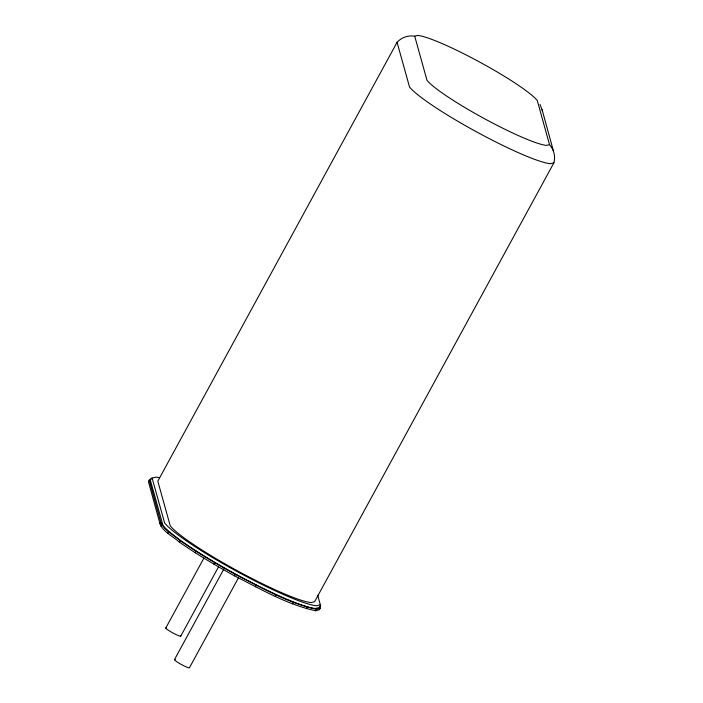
<?xml version="1.0" encoding="UTF-8"?>
<svg xmlns="http://www.w3.org/2000/svg" width="703" height="703" viewBox="0 0 703 703"><rect width="100%" height="100%" fill="white"/><g stroke="black" fill="none" stroke-linecap="round" stroke-linejoin="round"><path stroke-width="1.05" d="M151.145 479.595L149.238 480.087L148.43 481.608L160.003 523.858C163.456 532.215 173.008 536.301 179.414 542.162C197.104 554.482 215.68 565.432 234.538 575.854C260.716 589.07 286.675 604.404 315.577 610.758L319.39 609.782L320.19 608.262M414.717 36.205A19.675 19.526 31.7 0 0 397.063 42.312L157.806 481.195L170.223 525.774A83.086 9.983 28.6 0 0 237.298 570.739A83.086 9.983 28.6 0 0 311.165 602.568L314.636 601.671L553.911 162.815A19.675 19.526 31.7 0 0 549.518 144.66L537.294 100.617A70.528 8.471 28.6 0 0 480.36 62.444A70.528 8.471 28.6 0 0 417.652 35.431L414.717 36.178L426.958 80.204A70.528 8.471 28.6 0 0 483.892 118.376A70.528 8.471 28.6 0 0 546.6 145.389L549.535 144.642M160.003 523.858L160.82 522.364C164.274 530.721 173.826 534.807 180.232 540.669C197.912 552.989 216.498 563.938 235.347 574.351C261.525 587.576 287.492 602.91 316.394 609.264L320.199 608.288L319.619 606.144M160.952 526.521L161.769 525.027M167.736 533.226L168.553 531.723M179.414 542.162L180.232 540.669M195.188 552.743L196.005 551.249M165.767 628.043L203.896 558.112M213.993 564.237L214.81 562.734M180.838 635.987L218.44 567.013M174.432 659.686L224.055 568.674M234.538 575.854L235.347 574.351M238.607 577.585L189.511 667.63A8.577 1.028 28.6 0 1 180.381 663.948A8.577 1.028 28.6 0 1 175.258 659.528M255.426 586.803L256.235 585.309M275.233 596.346L276.042 594.852M292.606 603.833L293.423 602.339M306.367 608.754L307.185 607.251M315.577 610.758L316.394 609.264M553.911 162.815L550.44 163.702A83.086 9.983 28.6 0 1 476.572 131.883A83.086 9.983 28.6 0 1 409.498 86.917L397.081 42.329M317.721 595.274L320.322 604.782A1.784 1.775 31.7 0 1 319.144 607.506L315.383 608.473A89.843 10.791 28.6 0 1 235.505 574.061A89.843 10.791 28.6 0 1 162.973 525.44L150.46 480.553A1.784 1.775 31.7 0 1 152.112 478.084L155.855 477.126A89.571 10.765 28.6 0 1 159.282 477.636M320.322 604.782L316.578 605.74A89.571 10.765 28.6 0 1 236.937 571.434A89.571 10.765 28.6 0 1 164.625 522.953L152.112 478.084M540.018 104.439L542.523 111.197M542.083 109.659L553.516 151.303M149.238 480.087L161.505 524.851M180.486 635.494A8.577 1.028 28.6 0 1 172.692 632.858A8.577 1.028 28.6 0 1 166.585 627.884"/></g></svg>
